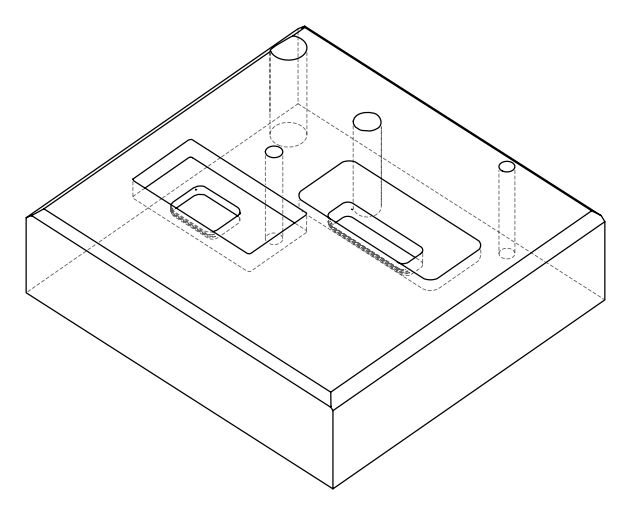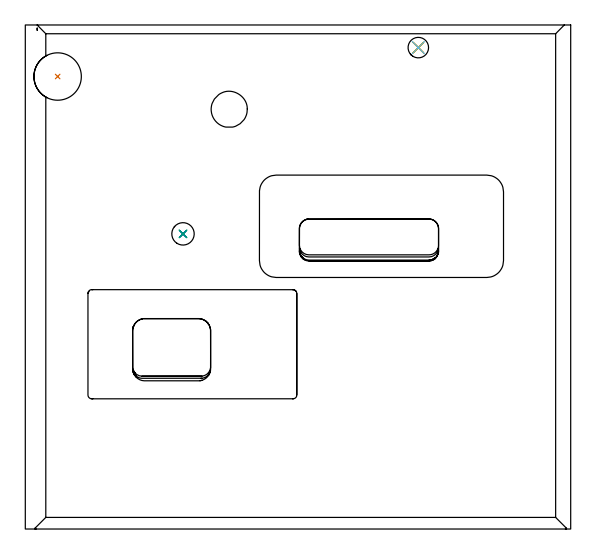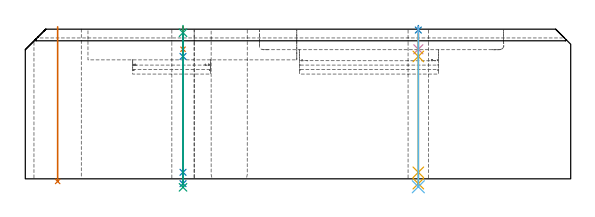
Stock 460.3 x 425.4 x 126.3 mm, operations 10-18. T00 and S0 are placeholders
(PLAN: 18 operations, 12 tool changes, 221.5 min)
(1 AREA_MILL | FG_CHAMFER_SURFACE | UGT0205_001 | 23.14 min | 63670 mm3)
(2 AREA_MILL_1 | FG_CHAMFER_SURFACE_1 | UGT0205_001 | 17.01 min | 34304 mm3)
(3 AREA_MILL_2 | FG_CHAMFER_SURFACE_2 | UGT0205_001 | 14.31 min | 20992 mm3)
(4 AREA_MILL_3 | FG_CHAMFER_SURFACE_3 | UGT0205_001 | 10.72 min | 11897 mm3)
(5 MILL_RECTANGULAR_POCKET | POCKET_RECTANGULAR_STRAIGHT | UGT0201_010 | Follow Part, ap 4, ae 75% | 9.22 min | 151584 mm3)
(6 MILL_RECTANGULAR_POCKET_1 | POCKET_RECTANGULAR_STRAIGHT_1 | NXT0201_008 | Follow Part, ap 1.5, ae 75% | 129.02 min | 420146 mm3)
(7 MILL_RECTANGULAR_POCKET_2 | POCKET_RECTANGULAR_STRAIGHT_2 | UGT0201_010 | Follow Part, ap 4, ae 75% | 2.46 min | 38990 mm3)
(8 MILL_RECTANGULAR_POCKET_3 | POCKET_RECTANGULAR_STRAIGHT_3 | NXT0201_007 | Follow Part, ap 6.25, ae 75% | 6.86 min | 232476 mm3)
(9 MILL_THROUGH_HOLE_FROM_SOLID_MATERIAL | STEP1HOLE_3 | NXT0201_007 | Circular | 5.68 min | 91894 mm3)
(10 INDEXABLE_INSERT_DRILL_THROUGH_HOLE_FROM_SOLID | STEP1HOLE | NXT0302_035 | 0.52 min | 157582 mm3)
(11 SPOT_DRILL | STEP1HOLE_1 | NXT0321_9005460120000 | 0.03 min | 64 mm3)
(12 SPOT_DRILL_1 | STEP1HOLE_2 | NXT0321_9005460120000 | 0.05 min | 147 mm3)
(13 DRILL_BLIND_HOLE_INTO_CENTER | STEP1HOLE_1 | NXT0301_084 | 0.08 min | 1580 mm3)
(14 GUN_DRILL_THROUGH_HOLE | STEP1HOLE_1 | UGT0307_008 | 0.62 min | 10474 mm3)
(15 DRILL_TO_ENLARGE_THROUGH_HOLE | STEP1HOLE_1 | UGT0301_244 | 0.54 min | 17582 mm3)
(16 DRILL_BLIND_HOLE_INTO_CENTER_1 | STEP1HOLE_2 | NXT0301_084 | 0.08 min | 1410 mm3)
(17 GUN_DRILL_THROUGH_HOLE_1 | STEP1HOLE_2 | UGT0307_008 | 0.63 min | 10410 mm3)
(18 DRILL_TO_ENLARGE_THROUGH_HOLE_1 | STEP1HOLE_2 | UGT0301_257 | 0.54 min | 23330 mm3)
(TOOL UGT0205_001 | Chamfer Mill 20 x 3 x 45 deg. | D20 FL50 Z2)
(TOOL UGT0201_010 | End Mill 16 mm | D16 FL22 Z2)
(TOOL NXT0201_008 | ENDMILL 6mm [2P460-0600-NA 1630] | D6 FL26 Z6)
(TOOL NXT0201_007 | ENDMILL 25mm [R216.25-25050GCK54P 1620] | D25 R3 FL54 Z5)
(TOOL NXT0302_035 | Index. Insert Drill 40mm [880-D4000L40-05] | D40 PA176 FL200 Z2)
(TOOL NXT0321_9005460120000 | NC Spot Drill, 142deg, 12mm, Carbide, Uncoated | D12 PA142 FL30 Z2)
(TOOL NXT0301_084 | Carbide Drill 11.3mm [860.1-1130-034A1-MM 2214] | D11.3 PA140 FL55 Z2)
(TOOL UGT0307_008 | Gun Drill 11 mm | D11 PA130 FL24 Z1)
(TOOL UGT0301_244 | Twist Drill 17.3 mm | D17.3 PA118 FL130 Z2)
(TOOL UGT0301_257 | Twist Drill 18.9 mm | D18.9 PA118 FL135 Z2)
(OP 10 INDEXABLE_INSERT_DRILL_THROUGH_HOLE_FROM_SOLID)
G17 G21 G94 G90
T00 M6
G54
G17 G0 G90 X27.3 Y381.9 S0 M3
G43 Z136.3 H1
G94 G81 G98 Z-2.198 F250. R128.3
G80
M5
M2
(OP 11 SPOT_DRILL)
G17 G21 G94 G90
T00 M6
G54
G17 G0 G90 X331.7 Y406.3 S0 M3
G43 Z136.3 H0
G94 G81 G98 Z125.555 F250. R129.3
G80
M5
M2
(OP 12 SPOT_DRILL_1)
G17 G21 G94 G90
T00 M6
G54
G17 G0 G90 X133.1 Y249.1 S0 M3
G43 Z136.3 H0
G94 G81 G98 Z123.3 F250. R129.3
G80
M5
M2
(OP 13 DRILL_BLIND_HOLE_INTO_CENTER)
G17 G21 G94 G90
T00 M6
G54
G17 G0 G90 X331.7 Y406.3 S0 M3
G43 Z136.3 H1
G94 G81 G98 Z109.35 F250. R128.3
G80
M5
M2
(OP 14 GUN_DRILL_THROUGH_HOLE)
G17 G21 G94 G90
T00 M6
G54
G17 G0 G90 X331.7 Y406.3 M8
G43 Z136.3 H0
Z122.381
S716 M3
G94 G1 Z103.287 F125. M26
G4 X.084
Z5.5 F250.
G4 X.084
Z-4.065 F125.
G4 X.084
M5
M9
G0 Z122.381
Z136.3
M2
(OP 15 DRILL_TO_ENLARGE_THROUGH_HOLE)
G17 G21 G94 G90
T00 M6
G54
G17 G0 G90 X331.7 Y406.3 S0 M3
G43 Z136.3 H0
G94 G73 G98 Z-6.697 F250. Q16.625 R128.3
G80
M5
M2
(OP 16 DRILL_BLIND_HOLE_INTO_CENTER_1)
G17 G21 G94 G90
T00 M6
G54
G17 G0 G90 X133.1 Y249.1 S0 M3
G43 Z136.3 H1
G94 G81 G98 Z109.35 F250. R128.3
G80
M5
M2
(OP 17 GUN_DRILL_THROUGH_HOLE_1)
G17 G21 G94 G90
T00 M6
G54
G17 G0 G90 X133.1 Y249.1 M8
G43 Z136.3 H0
Z123.401
S716 M3
G94 G1 Z103.287 F125. M26
G4 X.084
Z5.5 F250.
G4 X.084
Z-4.065 F125.
G4 X.084
M5
M9
G0 Z123.401
Z136.3
M2
(OP 18 DRILL_TO_ENLARGE_THROUGH_HOLE_1)
G17 G21 G94 G90
T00 M6
G54
G17 G0 G90 X133.1 Y249.1 S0 M3
G43 Z136.3 H0
G94 G73 G98 Z-7.178 F250. Q16.685 R128.3
G80
M5
M2
